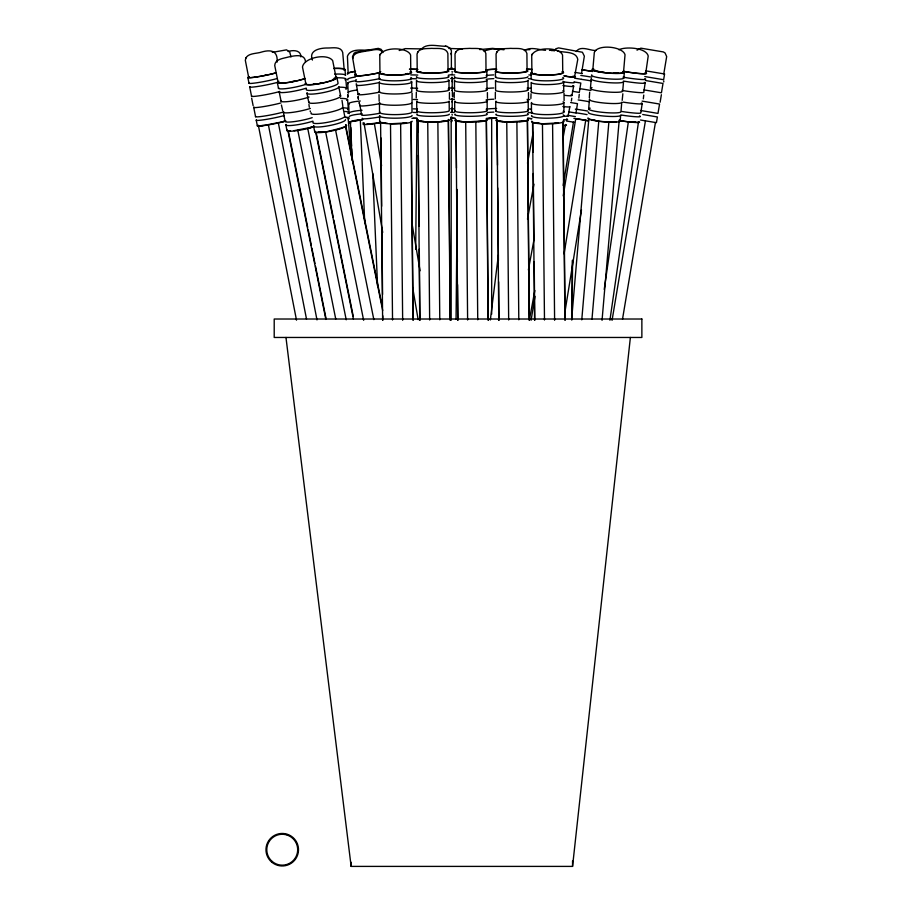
<?xml version="1.0" encoding="UTF-8"?>
<svg xmlns="http://www.w3.org/2000/svg" width="912" height="912" viewBox="0 0 912 912"><rect width="100%" height="100%" fill="white"/><g stroke="black" fill="none" stroke-linecap="round" stroke-linejoin="round"><path stroke-width="1.37" d="M415.69 249.307L416.955 118.343L411.893 118.309M456.068 319.052L457.322 189.514M571.767 320.089L572.394 260.319M572.075 311.733L572.599 260.467M452.671 92.75L452.455 96.535M622.85 93.776L622.189 100.343M663.833 80.997L663.719 81.977M347.985 94.312L347.905 97.139M379.004 94.677L379.164 101.255M352.762 58.493C353.092 52.007 361.608 52.223 366.145 51.004C371.264 50.912 379.403 46.922 382.892 52.622M487.453 98.279L487.396 92.602M528.515 98.279L528.458 92.602M579.257 94.324L578.858 98.108M661.382 94.711L660.128 102.224M643.758 95.065L643.325 98.838M588.639 109.144L589.437 99.773M591.204 79.162L590.406 88.532A16.268 2.177 4.9 0 0 607.711 92.009A16.268 2.177 4.9 0 0 622.736 90.949L623.534 81.578A16.268 2.177 4.9 0 1 606.389 82.468A16.268 2.177 4.9 0 1 591.466 78.614M592.823 69.757L594.316 52.451C597.394 43.936 622.828 46.341 625.028 54.743L623.546 72.048M571.653 319.211L588.821 119.016L598.785 121.239L608.874 122.094L616.523 121.729M581.765 319.85L598.785 121.239M591.968 319.325L608.874 122.094M602.045 320.317L619.191 120.259M620.171 120.851L620.662 115.117A16.268 2.177 4.9 0 1 603.516 116.018A16.268 2.177 4.9 0 1 588.593 112.165M623.865 77.828L624.355 72.105M416.339 92.226L416.237 97.903M449.399 99.226L449.434 92.602M454.301 92.226L454.199 97.903M495.364 92.226L495.341 98.838M531.035 93.731L530.887 98.439M564.106 100.616L564.026 93.092M285.969 337.463L351.143 866.4L572.554 866.4L630.386 337.463M571.778 98.222L571.379 101.05M412.042 101.563L412.076 93.092M490.337 319.975L498.385 255.018M589.665 92.237L589.334 97.892M565.372 125.411L565.497 124.556L563.046 137.997M604.223 289.435L628.357 121.832L638.457 122.459L638.525 121.649L609.923 320.249M645.719 73.279L648.215 55.997C646.22 47.435 625.039 46.444 618.906 49.784M642.196 103.455L640.851 112.814A16.268 1.3 8.2 0 1 621.802 111.481M645.16 82.844L643.815 92.215A16.268 1.3 8.2 0 1 622.064 90.425M531.103 320.249L534.979 296.343M563.194 185.432L573.454 122.14M581.548 73.45L584.353 56.156L582.415 52.246L558.6 47.891L555.75 48.826L554.143 50.764M563.228 195.863L575.734 118.651L588.194 120.84M564.083 253.889L585.732 120.27M564.984 311.676L581.491 209.749M419.748 320.135L418.027 119.632L418.152 132.445M450.118 319.975L448.396 119.415L450.334 320.18M457.71 320.135L455.989 119.632L456.456 168.013M498.773 320.135L497.051 119.632L497.496 165.163M612.055 320.34L645.445 120.84M622.508 319.211L655.432 122.516M663.788 73.861L666.672 56.578L665.076 52.976L663.343 51.927L640.851 48.165L637.009 50.16M498.511 319.907L499.343 315.187M527.489 163.248L533.178 132.479M527.478 219.165L533.953 184.167M528.379 269.929L534.079 239.149M529.405 319.873L534.842 290.495M574.606 76.551L577.775 59.383C576.122 50.696 563.308 53.044 557.027 50.753M568.165 115.835L569.875 106.544A16.268 1.391 10.5 0 1 562.864 106.522M571.949 95.384L573.659 86.081M410.788 72.39L410.605 55.062C407.63 46.797 382.299 46.694 379.768 55.655L379.951 72.983M562.738 72.39L562.556 55.062C559.58 46.797 534.25 46.694 531.719 55.655L531.901 72.983M277.088 62.141C278.092 50.399 270.454 49.465 261.596 52.052C256.397 53.933 246.012 52.748 245.328 60.329L248.691 77.474M448.054 70.874L447.883 53.477C445.922 46.877 436.802 48.883 431.718 48.359C426.896 48.849 418.483 47.572 417.046 54.002L417.217 71.398M455.453 70.908A15.447 1.858 -0.6 0 0 469.532 72.994A15.447 1.858 -0.6 0 0 486.016 70.874L485.857 53.477C483.884 46.877 474.764 48.883 469.68 48.359C464.858 48.849 456.445 47.572 455.008 54.002L455.179 71.398M527.079 70.874L526.908 53.477C524.947 46.877 515.827 48.883 510.743 48.359C505.921 48.849 497.507 47.572 496.071 54.002L496.242 71.398M421.276 49.123L421.07 49.556C426.485 42.442 438.205 46.569 445.831 46.216M380.042 54.697L380.521 53.637M531.992 54.697L532.471 53.637M245.704 58.357L246.08 57.547M576.247 51.562C580.511 45.178 589.87 50.684 595.821 50.513M418.049 51.653L417.525 52.577M455.487 52.577L456.023 51.653M496.55 52.577L497.086 51.653M336.106 77.611L332.686 60.648C327.362 52.885 303.924 57.536 302.476 66.986L305.896 83.95M524.594 50.525C530.67 46.421 538.867 49.841 545.536 50.308M399.171 50.536L405.259 48.621L421.492 48.906M483.805 51.004L491.807 48.963L503.549 49.168M479.666 49.601L492.605 48.359L503.971 49.772M353.446 319.063L315.734 132.297L325.641 131.989L340.541 128.25A14.318 2.269 -11.4 0 1 338.603 128.888M341.795 127.794L345.523 126.449L382.687 310.513M294.131 130.655L311.516 127.247M264.651 125.297L282.036 121.9M283.267 121.558L285.741 120.874M352.043 160.17L350.39 121.752L362.839 119.666M272.289 52.36L286.55 49.864L289.754 52.087L290.974 56.954M496.732 117.944L486.609 118.834A14.318 2.508 0 0 1 490.61 118.343M354.631 74.282L356.273 73.997M355.612 79.982L356.489 79.834M362.953 122.938L363.831 122.778M366.784 124.26L380.612 122.561M549.48 50.388L554.348 49.784M392.536 320.009L390.507 123.793L405.794 122.926M534.58 320.272L532.54 122.356L542.458 123.793L557.745 122.926M288.181 51.517C292.866 49.886 301.131 49.978 300.857 56.897M551.407 50.593L554.815 50.525M417.821 120.851L427.739 121.991L437.863 121.923L448.191 120.635M455.783 120.851L465.701 121.991L484.865 120.794M496.846 120.851L506.764 121.991L525.928 120.794M263.397 125.446L258.404 126.027L258.335 125.229L296.503 320.158M290.438 130.861L287.975 130.997L325.858 319.428M524.058 49.784L529.895 49.67M448.818 48.45L462.555 48.906M286.664 834.526L287.656 834.879M451.691 118.298L455.487 118.332M345.534 117.545L348.088 117.671L351.371 155.986M371.264 50.274C363.968 50.787 350.812 47.413 347.426 56.259L348.167 73.576A15.447 2.326 -2.5 0 1 355.52 71.421M527.888 118.321L531.662 118.788M619.59 120.566L628.357 121.832M385.548 123.074L380.589 122.356L382.63 320.272M575.027 72.401L582.358 73.587M574.56 78.181L581.423 79.298M573.956 81.932L580.819 83.038L579.302 92.408L572.44 91.303M570.616 102.543L577.478 103.66L575.962 113.02L569.099 111.914M568.518 115.471L575.392 116.588M566.5 121.022L574.457 122.311M645.719 70.84L664.586 73.997L663.628 79.709L644.773 76.551M645.536 80.53L663.001 83.448L661.439 92.807L643.963 89.889M642.094 101.118L659.558 104.048L657.985 113.407L640.52 110.477M642.721 114.502L657.392 116.964L656.435 122.675L640.452 120.008M446.812 46.421L450.026 48.085L451.383 50.707L451.383 68.252M445.444 46.136L447.268 46.512M382.835 51.676L381.056 49.294L378.275 48.37L355.794 52.212L354.073 53.249L352.477 56.863L355.703 75.707M450.916 53.329L451.383 54.982M310.148 110.922L310.422 111.823M282.686 110.534L281.42 105.017M359.191 102.486L359.465 103.398M253.126 105.644L251.655 98.2M359.191 103.033L359.442 103.957M342.011 100.4L342.809 105.986M336.904 77.452L338.033 83.049A16.268 2.576 -11.4 0 1 321.298 89.171A16.268 2.576 -11.4 0 1 306.455 88.988M340.632 95.908L338.774 86.72A16.268 2.576 -11.4 0 1 322.039 92.842A16.268 2.576 -11.4 0 1 307.196 92.659M345.557 124.819L382.151 306.067M335.57 130.04L373.852 319.656M325.641 131.989L363.649 320.294M316.339 133.448L333.245 217.227M333.815 220.02L353.263 316.361M306.968 93.389L308.826 102.577M313.614 126.278L314.743 131.887M305.486 61.879C305.11 53.056 293.573 55.883 288.226 57.057C283.529 58.436 274.968 58.938 274.74 65.539L278.16 82.559M307.754 128.512L346.218 319.793M297.836 130.462L335.741 319.029M288.34 130.975L307.686 227.248M308.256 230.041L311.334 245.385M311.893 248.178L314.982 263.522M315.541 266.315L325.926 317.935M277.362 82.718L278.491 88.339M279.232 92.032L281.09 101.255M283.313 112.313L285.171 121.535M285.866 125.035L287.006 130.667M278.342 122.926L317 319.895M268.402 124.876L306.523 319.132M247.893 77.634L248.999 83.3M249.728 87.016L251.552 96.296M253.741 107.445L255.565 116.725M256.261 120.259L257.366 125.924M411.665 221.57L420.079 270.784M412.646 287.383L418.152 319.633M374.376 123.633L381.569 165.71M364.105 123.599L382.698 232.412M356.25 83.722L358.108 94.574M359.773 104.31L361.608 115.083A16.268 1.414 -9.7 0 0 379.118 113.407M309.305 107.263L308.94 104.458M358.348 98.77L358.074 96.889M350.39 121.752L350.596 123.268M358.45 99.317L358.165 96.478M452.341 91.952L452.671 96.638M344.998 69.7L345.488 75.411A16.268 2.177 -4.9 0 0 334.613 74.1M345.808 79.162L346.617 88.532M347.586 99.773L348.384 109.144M312.451 60.067C308.165 49.875 321.024 47.857 327.818 48.005C332.549 48.04 340.963 46.17 342.707 52.451L344.189 69.757A15.447 2.075 -4.9 0 0 343.949 69.232M347.643 95.065L347.689 96.946M372.734 173.383L377.557 285.764M360.308 119.78L364.766 223.611M350.778 127.532L351.576 146.034M351.69 148.873L351.998 155.998M347.757 83.06L348.167 92.443M348.646 103.694L349.045 113.065M563.741 91.234L563.65 81.852A16.268 1.391 10.5 0 0 574.355 82.365M563.855 102.497L563.958 111.88M563.114 122.048L565.155 320.032M562.898 122.14L564.938 320.135M552.581 123.724L554.61 320.283M542.458 123.793L544.487 320.009M532.756 122.265L533.064 152.156M533.281 173.497L533.976 240.392M534.193 261.744L534.797 320.089M531.08 72.994L531.149 78.717A16.268 2.428 -0.6 0 0 550.495 80.758A16.268 2.428 -0.6 0 0 562.795 77.474M531.274 91.861L531.183 82.479A16.268 2.428 -0.6 0 0 550.529 84.52A16.268 2.428 -0.6 0 0 562.829 81.236M531.4 103.124L531.491 112.507M411.7 81.852L411.791 91.234A16.268 2.428 -0.6 0 1 394.44 93.982A16.268 2.428 -0.6 0 1 379.62 91.223M411.164 122.048L413.204 320.032M410.947 122.14L412.988 320.135M400.63 123.724L402.659 320.283M380.965 137.917L381.672 206.237M381.889 227.578L382.573 294.473M382.801 315.826L382.846 320.089M379.13 72.994L379.198 78.717M379.232 82.479L379.335 91.861M379.449 103.124L379.54 112.507M379.574 116.075L379.643 121.809M528.071 89.798L527.98 80.37A16.268 1.949 -0.6 0 1 510.629 82.604A16.268 1.949 -0.6 0 1 495.809 80.416M528.185 101.107L528.276 110.523M529.359 320.18L527.421 119.415L529.142 319.975M516.887 121.923L518.803 319.827M506.764 121.991L508.679 319.987M497.713 187.929L498.419 260.49M498.625 281.831L498.989 320.237M495.433 71.41L495.478 77.155M495.524 80.917L495.615 90.345A16.268 1.949 -0.6 0 0 514.949 91.952A16.268 1.949 -0.6 0 0 527.261 89.308M495.718 101.654L495.809 111.07M486.837 70.862L486.883 76.608A16.268 1.949 -0.6 0 1 469.532 78.831A16.268 1.949 -0.6 0 1 454.712 76.642M487.019 89.798L486.928 80.37A16.268 1.949 -0.6 0 1 469.566 82.604A16.268 1.949 -0.6 0 1 454.757 80.416M487.122 101.107L487.213 110.523M488.296 320.18L486.358 119.415L488.08 319.975M475.825 121.923L477.74 319.827M465.701 121.991L467.617 319.987M456.661 189.354L457.368 261.904M457.585 284.669L457.927 320.237M454.461 80.917L454.552 90.345A16.268 1.949 -0.6 0 0 473.898 91.952A16.268 1.949 -0.6 0 0 486.199 89.308M454.655 101.654L454.746 111.07M448.955 80.37L449.046 89.798M437.863 121.923L439.778 319.827M427.739 121.991L429.655 319.987M418.369 155.2L419.053 226.336M419.281 249.101L419.965 320.237M416.488 80.917L416.579 90.345M416.693 101.654L416.784 111.07M572.554 860.917L572.554 866.4M491.671 117.944L491.671 314.184M451.166 116.793L451.166 320.237M351.143 862.285L351.143 866.4M379.711 72.607A15.447 1.345 -9.7 0 1 362.794 75.525A15.447 1.345 -9.7 0 1 355.84 75.32M380.692 122.641A16.268 1.414 -9.7 0 1 364.549 123.348M372.176 123.758A14.375 1.254 -9.7 0 1 366.989 124.18M379.723 116.941A16.268 1.414 -9.7 0 1 362.36 118.218M380.179 72.595A16.268 1.414 -9.7 0 1 360.673 75.844A16.268 1.414 -9.7 0 1 356.273 74.887M379.985 78.546A16.268 1.414 -9.7 0 1 362.759 81.407A16.268 1.414 -9.7 0 1 356.022 81.134M379.688 92.123A16.268 1.414 -9.7 0 1 362.349 94.7A16.268 1.414 -9.7 0 1 359.465 93.617M380.27 103.569A16.268 1.414 -9.7 0 1 360.16 105.359M378.092 82.81A16.268 1.414 -9.7 0 1 356.66 84.862M582.073 69.859A15.447 1.026 9.2 0 1 592.469 71.478M573.865 118.378A16.268 1.083 9.2 0 1 588.673 120.817M576.076 112.837A16.268 1.083 9.2 0 1 587.066 114.616M581.731 69.757A16.268 1.083 9.2 0 1 592.686 71.467M580.807 75.457A16.268 1.083 9.2 0 1 591.763 77.167M575.358 109.109A16.268 1.083 9.2 0 1 587.636 111.059M579.986 88.715A16.268 1.083 9.2 0 1 590.976 90.493M578.162 99.944A16.268 1.083 9.2 0 1 589.152 101.711M581.503 79.367A16.268 1.083 9.2 0 1 591.158 80.906M486.734 69.95A15.447 2.713 0 0 1 496.641 69.301M486.199 118.435A16.268 2.85 0 0 1 496.641 117.751M487.327 112.575A16.268 2.85 0 0 1 493.814 112.096M486.199 69.836A16.268 2.85 0 0 1 496.641 69.164M486.199 75.536A16.268 2.85 0 0 1 493.814 74.909M486.199 109.178A16.268 2.85 0 0 1 496.641 108.494M486.199 88.612A16.268 2.85 0 0 1 493.814 87.985M486.199 99.83A16.268 2.85 0 0 1 493.814 99.203M486.199 79.276A16.268 2.85 0 0 1 493.814 78.637M526.498 69.244A15.447 1.927 7.1 0 1 532.369 69.563M527.512 118.172A16.268 2.018 7.1 0 1 531.719 118.663M528.219 112.472A16.268 2.018 7.1 0 1 532.426 112.951M527.079 69.13A16.268 2.018 7.1 0 1 532.152 69.437M528.812 74.944A16.268 2.018 7.1 0 1 531.445 75.137M528.652 108.916A16.268 2.018 7.1 0 1 531.457 109.223M527.193 88.031A16.268 2.018 7.1 0 1 531.206 88.35M527.09 99.328A16.268 2.018 7.1 0 1 529.815 99.568M528.344 78.683A16.268 2.018 7.1 0 1 530.989 78.877M573.819 76.061A15.447 1.322 10.5 0 1 564.391 76.038M565.953 76.095A13.657 1.163 10.5 0 1 563.81 75.787M572.839 76.243A13.657 1.163 10.5 0 1 572.622 76.505M565.622 124.545A16.268 1.391 10.5 0 1 562.567 125.366M566.671 118.856A16.268 1.391 10.5 0 1 563.616 119.689M572.839 85.568A16.268 1.391 10.5 0 1 562.909 85.546M574.571 76.186A16.268 1.391 10.5 0 1 564.642 76.152M567.332 115.322A16.268 1.391 10.5 0 1 564.266 116.155M571.117 94.871A16.268 1.391 10.5 0 1 564.927 95.361M451.383 68.138A15.447 1.664 0 0 1 447.769 69.346M452.192 117.192A16.268 1.756 0 0 1 450.688 118.093M452.192 111.435A16.268 1.756 0 0 1 450.688 112.324M451.303 67.682A16.268 1.756 0 0 1 448.385 69.403M452.192 73.883A16.268 1.756 0 0 1 448.385 75.16M452.192 107.844A16.268 1.756 0 0 1 450.688 108.745M452.192 87.085A16.268 1.756 0 0 1 448.385 88.373M450.688 99.305A16.268 1.756 0 0 0 452.192 98.416L452.192 111.583A16.268 2.85 0 0 0 451.987 110.842M450.688 78.546A16.268 1.756 0 0 0 452.192 77.657L452.192 91.029A16.268 2.85 0 0 0 451.987 90.277M450.688 119.392A16.268 2.85 0 0 1 451.303 121.57M451.987 114.388A16.268 2.85 0 0 1 452.192 115.129M451.987 71.501A16.268 2.85 0 0 1 452.192 72.242M451.987 77.201A16.268 2.85 0 0 1 452.192 77.942M451.987 101.494A16.268 2.85 0 0 1 452.192 102.235M451.987 80.94A16.268 2.85 0 0 1 452.192 81.681M335.285 77.144A15.447 2.44 -11.4 0 1 322.187 83.026A15.447 2.44 -11.4 0 1 306.101 83.254M334.351 77.987A13.657 2.166 -11.4 0 1 333.085 79.355M322.05 82.764A13.657 2.166 -11.4 0 1 319.713 83.22M315.233 83.904A13.657 2.166 -11.4 0 1 313.226 84.098M345.682 124.716A16.268 2.576 -11.4 0 1 331.9 130.929A16.268 2.576 -11.4 0 1 314.959 131.157M322.563 132.035A14.318 2.269 -11.4 0 1 318.47 132.103M345.42 119.609A16.268 2.576 -11.4 0 1 328.685 125.731A16.268 2.576 -11.4 0 1 313.831 125.548M336.038 76.95A16.268 2.576 -11.4 0 1 322.255 83.152A16.268 2.576 -11.4 0 1 305.315 83.38M313.124 122.06A16.268 2.576 -11.4 0 0 327.978 122.242A16.268 2.576 -11.4 0 0 344.713 116.12L342.855 106.932A16.268 2.576 -11.4 0 1 326.12 113.054A16.268 2.576 -11.4 0 1 311.277 112.871M339.766 95.407A16.268 2.576 -11.4 0 1 325.983 101.608A16.268 2.576 -11.4 0 1 309.043 101.848M644.909 72.846A15.447 1.243 8.2 0 1 640.657 73.587A15.447 1.243 8.2 0 1 623.831 71.375M638.651 121.638A16.268 1.3 8.2 0 1 620.456 120.76M635.675 122.231A14.318 1.151 8.2 0 1 631.435 121.991M639.472 115.915A16.268 1.3 8.2 0 1 621.289 115.037M641.341 102.988A16.268 1.3 8.2 0 1 623.147 102.121M645.662 72.937A16.268 1.3 8.2 0 1 641.193 73.712A16.268 1.3 8.2 0 1 623.477 71.375M644.841 78.649A16.268 1.3 8.2 0 1 640.885 79.458A16.268 1.3 8.2 0 1 623.945 77.315M644.305 82.388A16.268 1.3 8.2 0 1 640.349 83.197A16.268 1.3 8.2 0 1 623.409 81.065M622.736 71.455A15.447 2.075 4.9 0 1 609.262 73.063A15.447 2.075 4.9 0 1 593.074 69.232M618.45 72.971A13.657 1.824 4.9 0 1 613.719 73.051M604.439 72.356A13.657 1.824 4.9 0 1 602.228 72.048M599.264 71.535A13.657 1.824 4.9 0 1 596.915 70.976M595.331 70.418A13.657 1.824 4.9 0 1 594.613 69.893M619.328 120.213A16.268 2.177 4.9 0 1 605.146 121.912A16.268 2.177 4.9 0 1 588.103 117.887M614.813 121.82A14.375 1.927 4.9 0 1 612.02 121.912M595.661 120.509A14.375 1.927 4.9 0 1 593.769 120.133M589.699 99.226A16.268 2.177 4.9 0 0 604.622 103.079A16.268 2.177 4.9 0 0 621.767 102.19L620.969 111.56A16.268 2.177 4.9 0 1 601.715 112.244A16.268 2.177 4.9 0 1 590.235 108.175M590.657 87.985A16.268 2.177 4.9 0 1 592.002 87.552M623.512 71.478A16.268 2.177 4.9 0 1 607.198 73.006A16.268 2.177 4.9 0 1 593.621 68.719M623.021 77.189A16.268 2.177 4.9 0 1 608.828 78.899A16.268 2.177 4.9 0 1 591.785 74.864M333.849 68.514A15.447 2.075 -4.9 0 1 342.673 68.833M345.249 117.181A16.268 2.177 -4.9 0 1 348.338 119.062M344.759 111.446A16.268 2.177 -4.9 0 1 347.848 113.339M336.243 77.816A16.268 2.177 -4.9 0 1 344.964 79.789M334.123 68.389A16.268 2.177 -4.9 0 1 344.155 70.327M342.422 107.798A16.268 2.177 -4.9 0 1 347.54 109.782M339.515 87.164A16.268 2.177 -4.9 0 1 345.773 89.159M340.484 98.405A16.268 2.177 -4.9 0 1 346.731 100.411M275.424 72.949A15.447 1.208 -11.1 0 1 257.401 76.779A15.447 1.208 -11.1 0 1 248.851 77.121M267.273 74.795A13.657 1.06 -11.1 0 1 264.982 75.274M257.116 76.665A13.657 1.06 -11.1 0 1 255.189 76.927M285.513 121.159A16.268 1.265 -11.1 0 1 266.543 125.195A16.268 1.265 -11.1 0 1 257.549 125.56M281.341 122.071A14.318 1.117 -11.1 0 0 285.49 120.897A16.268 2.2 -11.4 0 0 293.527 121.695A16.268 2.2 -11.4 0 0 312.2 117.648M264.252 125.343A14.318 1.117 -11.1 0 1 261.151 125.651M284.396 115.482A16.268 1.265 -11.1 0 1 265.426 119.529A16.268 1.265 -11.1 0 1 256.432 119.882M276.028 72.869A16.268 1.265 -11.1 0 1 255.235 77.178A16.268 1.265 -11.1 0 1 249.318 76.699M277.145 78.523A16.268 1.265 -11.1 0 1 258.176 82.57A16.268 1.265 -11.1 0 1 249.181 82.924M283.7 111.959A16.268 1.265 -11.1 0 1 264.731 115.995A16.268 1.265 -11.1 0 1 255.736 116.36M279.699 91.531A16.268 1.265 -11.1 0 1 260.729 95.566A16.268 1.265 -11.1 0 1 251.735 95.931M280.942 102.931A16.268 1.265 -11.1 0 1 262.291 106.807A16.268 1.265 -11.1 0 1 253.924 107.069M277.875 82.24A16.268 1.265 -11.1 0 1 258.905 86.287A16.268 1.265 -11.1 0 1 249.911 86.64M451.987 69.278A15.447 1.858 0.6 0 1 454.678 69.289A16.268 1.949 0.6 0 0 451.896 69.175M451.417 118.184A16.268 1.949 0.6 0 1 454.256 118.195M451.474 112.427A16.268 1.949 0.6 0 1 454.313 112.438M451.6 99.419A16.268 1.949 0.6 0 1 454.438 99.442M451.714 88.111A16.268 1.949 0.6 0 1 454.552 88.133M451.839 74.921A16.268 1.949 0.6 0 1 454.678 74.944M451.508 108.847A16.268 1.949 0.6 0 1 454.347 108.859M451.805 78.694A16.268 1.949 0.6 0 1 454.643 78.706M349.741 122.983A16.268 2.44 -2.5 0 1 362.44 119.563M353.138 121.307A14.318 2.155 -2.5 0 1 359.294 120.167M349.205 116.622A16.268 2.44 -2.5 0 1 362.189 113.84M348.053 83.687A16.268 2.44 -2.5 0 1 355.498 80.803M347.643 74.225A16.268 2.44 -2.5 0 1 355.099 71.341M347.894 79.937A16.268 2.44 -2.5 0 1 355.338 77.053M349.342 113.692A16.268 2.44 -2.5 0 1 362.041 110.272M348.943 104.31A16.268 2.44 -2.5 0 1 360.263 101.004M348.452 93.07A16.268 2.44 -2.5 0 1 357.139 90.026M409.602 69.289A15.447 1.858 0.6 0 1 417.582 69.426M413.193 118.195A16.268 1.949 0.6 0 1 417.365 118.332M413.25 112.438A16.268 1.949 0.6 0 1 417.422 112.575M413.375 99.442A16.268 1.949 0.6 0 1 417.548 99.579M410.651 88.111A16.268 1.949 0.6 0 1 417.65 88.27M409.431 69.187A16.268 1.949 0.6 0 1 417.833 69.335M410.776 74.921A16.268 1.949 0.6 0 1 417.787 75.08M413.284 108.859A16.268 1.949 0.6 0 1 417.457 108.995M410.742 78.694A16.268 1.949 0.6 0 1 416.385 78.785M410.012 71.809A15.447 2.303 -0.6 0 1 396.321 74.978A15.447 2.303 -0.6 0 1 380.224 72.379M407.584 73.473A13.657 2.041 -0.6 0 1 405.601 73.929M383.986 73.929A13.657 2.041 -0.6 0 1 382.424 73.462M412.099 121.171A16.268 2.428 -0.6 0 1 394.748 123.929A16.268 2.428 -0.6 0 1 379.928 121.171M406.638 122.801A14.375 2.143 -0.6 0 1 402.808 123.302M387.395 123.314A14.375 2.143 -0.6 0 1 383.291 122.653M412.042 115.448A16.268 2.428 -0.6 0 1 394.691 118.195A16.268 2.428 -0.6 0 1 379.871 115.436M410.879 81.236A16.268 2.428 -0.6 0 1 396.469 84.577A16.268 2.428 -0.6 0 1 379.529 81.841M410.788 71.763A16.268 2.428 -0.6 0 1 394.246 75.126A16.268 2.428 -0.6 0 1 380.806 71.752M410.845 77.474A16.268 2.428 -0.6 0 1 396.435 80.826A16.268 2.428 -0.6 0 1 379.483 78.09M379.837 111.868A16.268 2.428 -0.6 0 0 394.657 114.627A16.268 2.428 -0.6 0 0 412.007 111.88L411.905 102.497A16.268 2.428 -0.6 0 1 394.554 105.245A16.268 2.428 -0.6 0 1 379.734 102.486M304.745 78.546A15.447 2.086 -11.4 0 1 286.687 82.639A15.447 2.086 -11.4 0 1 278.388 81.955M294.257 81.1A13.657 1.847 -11.4 0 1 291.92 81.556M314.036 126.779A16.268 2.2 -11.4 0 1 295.363 130.826A16.268 2.2 -11.4 0 1 287.246 130.04M313.58 126.551A14.375 1.938 -11.4 0 1 310.844 127.441M312.907 121.148A16.268 2.2 -11.4 0 1 294.223 125.195A16.268 2.2 -11.4 0 1 286.106 124.408M305.349 78.5A16.268 2.2 -11.4 0 1 284.521 83.015A16.268 2.2 -11.4 0 1 278.901 81.282M306.478 84.121A16.268 2.2 -11.4 0 1 287.462 88.43A16.268 2.2 -11.4 0 1 278.73 87.712M309.077 97.025A16.268 2.2 -11.4 0 1 290.062 101.335A16.268 2.2 -11.4 0 1 281.329 100.616M310.354 108.425A16.268 2.2 -11.4 0 1 291.669 112.472A16.268 2.2 -11.4 0 1 283.552 111.686M306.272 88.145A16.268 2.2 -11.4 0 1 287.588 92.192A16.268 2.2 -11.4 0 1 279.471 91.405M311.858 127.121A14.318 1.938 -11.4 0 1 309.841 127.714M561.963 71.809A15.447 2.303 -0.6 0 1 548.272 74.978A15.447 2.303 -0.6 0 1 532.175 72.379M535.937 73.929A13.657 2.041 -0.6 0 1 534.375 73.462M563.24 120.566A16.268 2.428 -0.6 0 1 548.83 123.907A16.268 2.428 -0.6 0 1 531.878 121.171M558.589 122.801A14.375 2.143 -0.6 0 1 554.758 123.302M539.345 123.314A14.375 2.143 -0.6 0 1 535.241 122.653M563.183 114.832A16.268 2.428 -0.6 0 1 548.762 118.172A16.268 2.428 -0.6 0 1 531.821 115.436M562.738 71.763A16.268 2.428 -0.6 0 1 548.329 75.103A16.268 2.428 -0.6 0 1 531.377 72.367M563.149 111.264A16.268 2.428 -0.6 0 1 548.728 114.604A16.268 2.428 -0.6 0 1 531.787 111.868M562.932 90.619A16.268 2.428 -0.6 0 1 548.522 93.959A16.268 2.428 -0.6 0 1 531.571 91.223M563.046 101.882A16.268 2.428 -0.6 0 1 548.636 105.222A16.268 2.428 -0.6 0 1 531.685 102.486M526.315 70.406A15.447 1.858 -0.6 0 1 512.612 72.971A15.447 1.858 -0.6 0 1 496.516 70.908M527.558 119.369A16.268 1.949 -0.6 0 1 513.137 122.071A16.268 1.949 -0.6 0 1 496.196 119.894M524.389 120.908A14.318 1.721 -0.6 0 1 519.042 121.57M502.649 121.513A14.318 1.721 -0.6 0 1 499.594 121.079M527.501 113.612A16.268 1.949 -0.6 0 1 513.08 116.314A16.268 1.949 -0.6 0 1 496.139 114.148M527.079 70.361A16.268 1.949 -0.6 0 1 512.658 73.074A16.268 1.949 -0.6 0 1 495.718 70.897M527.945 76.608A16.268 1.949 -0.6 0 1 510.595 78.831A16.268 1.949 -0.6 0 1 495.775 76.642M527.467 110.033A16.268 1.949 -0.6 0 1 513.046 112.735A16.268 1.949 -0.6 0 1 496.105 110.569M527.375 100.605A16.268 1.949 -0.6 0 1 512.954 103.318A16.268 1.949 -0.6 0 1 496.014 101.141M486.495 119.369A16.268 1.949 -0.6 0 1 472.074 122.071A16.268 1.949 -0.6 0 1 455.134 119.894M483.326 120.908A14.318 1.721 -0.6 0 1 477.979 121.57M461.586 121.513A14.318 1.721 -0.6 0 1 458.531 121.079M486.438 113.612A16.268 1.949 -0.6 0 1 472.017 116.314A16.268 1.949 -0.6 0 1 455.077 114.148M486.016 70.361A16.268 1.949 -0.6 0 1 471.595 73.074A16.268 1.949 -0.6 0 1 454.655 70.897M486.404 110.033A16.268 1.949 -0.6 0 1 471.983 112.735A16.268 1.949 -0.6 0 1 455.042 110.569M486.313 100.605A16.268 1.949 -0.6 0 1 471.892 103.318A16.268 1.949 -0.6 0 1 454.951 101.141M447.279 70.406A15.447 1.858 -0.6 0 1 433.588 72.971A15.447 1.858 -0.6 0 1 417.491 70.908M421.253 72.151A13.657 1.642 -0.6 0 1 419.691 71.774M449.342 119.86A16.268 1.949 -0.6 0 1 431.98 122.094A16.268 1.949 -0.6 0 1 417.172 119.894M445.364 120.908A14.318 1.721 -0.6 0 1 441.02 121.49M423.624 121.513A14.318 1.721 -0.6 0 1 420.569 121.079M449.285 114.103A16.268 1.949 -0.6 0 1 431.923 116.337A16.268 1.949 -0.6 0 1 417.115 114.148M448.145 79.88A16.268 1.949 -0.6 0 1 433.724 82.582A16.268 1.949 -0.6 0 1 416.784 80.416M448.054 70.361A16.268 1.949 -0.6 0 1 433.633 73.074A16.268 1.949 -0.6 0 1 416.693 70.897M448.111 76.106A16.268 1.949 -0.6 0 1 433.69 78.82A16.268 1.949 -0.6 0 1 416.75 76.642M417.08 110.569A16.268 1.949 -0.6 0 0 431.889 112.757A16.268 1.949 -0.6 0 0 449.251 110.523L449.16 101.107A16.268 1.949 -0.6 0 1 431.798 103.33A16.268 1.949 -0.6 0 1 416.989 101.141M448.237 89.308A16.268 1.949 -0.6 0 1 433.816 92.009A16.268 1.949 -0.6 0 1 416.875 89.832M641.866 319.018L274.204 319.018L274.204 337.463L641.866 337.463L641.866 319.018M272.243 861.498A15.447 15.447 0 0 0 297.437 852.481A15.447 15.447 0 0 0 277.031 835.164A15.447 15.447 0 0 0 272.243 861.498M271.708 862.114A16.268 16.268 0 0 0 298.235 852.629A16.268 16.268 0 0 0 276.758 834.4A16.268 16.268 0 0 0 271.708 862.114"/></g></svg>
